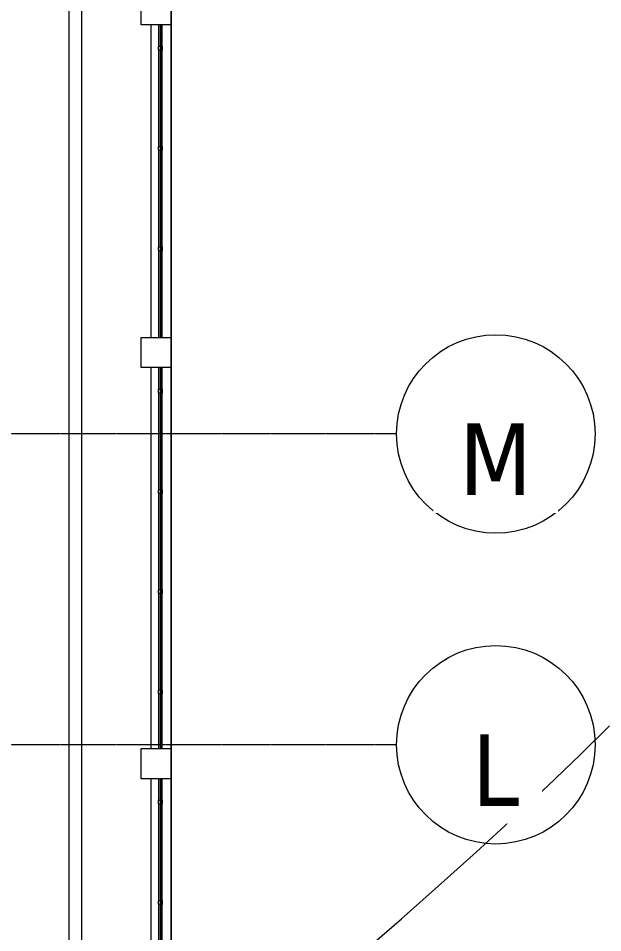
# Model space of a CAD drawing. Header units: millimetres. Extents: x -24439 to 198341, y -52871 to 149926.
# Drawn here: x 133276 to 139109, y 68062 to 77183 of the extents above; entities that cross this region are included whole.
import ezdxf

# ---------------------------------------------------------------- set-up
doc = ezdxf.new("R2010")
doc.units = ezdxf.units.MM
for name, pattern in [('Double dash', [41.999998, 12, -6, 6, -6, 6, -6]), ('Grid Line', [22.225, 12.7, -3.175, 3.175, -3.175]), ('NET VAN', [1.06, 0.53, -0.53])]:
    doc.linetypes.add(name, pattern=pattern)
for name, color, linetype, lineweight in [('A-DETL-GENF-2', 9, 'NET VAN', 9), ('A-FLOR', 192, 'Continuous', 9), ('A-FLOR-HRAL', 11, 'Continuous', 9), ('A-WALL', 113, 'Continuous', 9), ('C-PROP-LINE', 91, 'Double dash', 18), ('G-IMPT-1', 9, 'Continuous', 9), ('S-COLS', 52, 'Continuous', 9), ('S-GRID-1', 1, 'Grid Line', 9), ('S-GRID-IDEN', 1, 'Continuous', 9)]:
    doc.layers.add(name, color=color, linetype=linetype, lineweight=lineweight)
doc.styles.add('Tahoma_B', font='tahomabd_0.ttf', dxfattribs={"height": 715})
pattern_1 = [(180, (609.6, 0), (-2e-15, 13), []), (90, (609.6, 0), (76, -5e-15), [])]

# ---------------------------------------------------------------- blocks, each defined once
blk = doc.blocks.new('NBS_CLDPhysicalSecuritySystems_MtlMeshPnlFncngSym_CLDModsecSecurusS3_InfillPanel - NBS_CLDPhysicalSecuritySystems_MtlMeshPnlFncngSym_CLDModsecSecurusS2_InfillPanel-2369468-TKCS_MB ĐỊNH VỊ CAO ĐỘ THIẾT KẾ')
at = {"layer": 'A-FLOR-HRAL'}
h = blk.add_hatch(dxfattribs=at)
h.set_pattern_fill('FP_7', color=256, style=0, pattern_type=2)
h.set_pattern_definition(pattern_1)
h.paths.add_polyline_path([(3120, 6), (0, 6), (0, -6), (3120, -6)])
for p, q in [((0, 6), (3120, 6)), ((214, 11), (254, 11)), ((214, 6), (214, 11)), ((254, 6), (214, 6)), ((254, 11), (254, 6)), ((1214, 11), (1254, 11)), ((1214, 6), (1214, 11)), ((1254, 6), (1214, 6)), ((1254, 11), (1254, 6)), ((2214, 11), (2254, 11)), ((2214, 6), (2214, 11)), ((2254, 6), (2214, 6)), ((2254, 11), (2254, 6)), ((3120, -6), (0, -6)), ((0, -27), (218, -27)), ((214, -6), (254, -6)), ((214, -23), (214, -6)), ((250, -27), (218, -27)), ((250, -27), (1218, -27)), ((254, -6), (254, -23)), ((1214, -6), (1254, -6)), ((1214, -23), (1214, -6)), ((1250, -27), (1218, -27)), ((1250, -27), (2218, -27)), ((1254, -6), (1254, -23)), ((2214, -6), (2254, -6)), ((2214, -23), (2214, -6)), ((2250, -27), (2218, -27)), ((2250, -27), (3120, -27)), ((2254, -6), (2254, -23))]:
    blk.add_line(p, q, dxfattribs=at)
for centre, start, end in [((218, -23), 180, 270), ((250, -23), 270, 0), ((1218, -23), 180, 270), ((1250, -23), 270, 0), ((2218, -23), 180, 270), ((2250, -23), 270, 0)]:
    blk.add_arc(centre, 4, start, end, dxfattribs=at)
blk = doc.blocks.new('NBS_CLDPhysicalSecuritySystems_MtlMeshPnlFncngSym_CLDModsecSecurusS3_InfillPanel - NBS_CLDPhysicalSecuritySystems_MtlMeshPnlFncngSym_CLDModsecSecurusS2_InfillPanel-V174-TKCS_MB ĐỊNH VỊ CAO ĐỘ THIẾT KẾ')
at = {"layer": 'A-FLOR-HRAL'}
h = blk.add_hatch(dxfattribs=at)
h.set_pattern_fill('FP_7', color=256, style=0, pattern_type=2)
h.set_pattern_definition(pattern_1)
h.paths.add_polyline_path([(3800, 6), (0, 6), (0, -6), (3800, -6)])
for p, q in [((0, 6), (3800, 6)), ((214, 11), (254, 11)), ((214, 6), (214, 11)), ((254, 6), (214, 6)), ((254, 11), (254, 6)), ((1214, 11), (1254, 11)), ((1214, 6), (1214, 11)), ((1254, 6), (1214, 6)), ((1254, 11), (1254, 6)), ((2214, 11), (2254, 11)), ((2214, 6), (2214, 11)), ((2254, 6), (2214, 6)), ((2254, 11), (2254, 6)), ((3214, 11), (3254, 11)), ((3214, 6), (3214, 11)), ((3254, 6), (3214, 6)), ((3254, 11), (3254, 6)), ((3800, -6), (0, -6)), ((0, -27), (218, -27)), ((214, -6), (254, -6)), ((214, -23), (214, -6)), ((250, -27), (218, -27)), ((250, -27), (1218, -27)), ((254, -6), (254, -23)), ((1214, -6), (1254, -6)), ((1214, -23), (1214, -6)), ((1250, -27), (1218, -27)), ((1250, -27), (2218, -27)), ((1254, -6), (1254, -23)), ((2214, -6), (2254, -6)), ((2214, -23), (2214, -6)), ((2250, -27), (2218, -27)), ((2250, -27), (3218, -27)), ((2254, -6), (2254, -23)), ((3214, -6), (3254, -6)), ((3214, -23), (3214, -6)), ((3250, -27), (3218, -27)), ((3250, -27), (3800, -27)), ((3254, -6), (3254, -23))]:
    blk.add_line(p, q, dxfattribs=at)
for centre, start, end in [((218, -23), 180, 270), ((250, -23), 270, 0), ((1218, -23), 180, 270), ((1250, -23), 270, 0), ((2218, -23), 180, 270), ((2250, -23), 270, 0), ((3218, -23), 180, 270), ((3250, -23), 270, 360)]:
    blk.add_arc(centre, 4, start, end, dxfattribs=at)
blk = doc.blocks.new('Family - ___-1476882-TKCS_MB ĐỊNH VỊ CAO ĐỘ THIẾT KẾ')
at = {"layer": 'C-PROP-LINE'}
blk.add_line((134801.5, 77418.4), (134801.5, 7888.2), dxfattribs=at)
blk = doc.blocks.new('NCV_TKCS_251209_TONG THE HIEN TRANG SAN DUONG - NCV_TKCS_HIEN TRANG_251209a_dwg-1612995-TKCS_MB ĐỊNH VỊ CAO ĐỘ THIẾT KẾ')
at = {"layer": 'G-IMPT-1', "flags": 128}
blk.add_lwpolyline([(563605179.5, 1145050129.6), (563605420.3, 1145050513.3), (563605679.4, 1145050930.9), (563605943.7, 1145051363.9), (563606200.3, 1145051793.7), (563606438.6, 1145052204.7), (563606656.5, 1145052592.1), (563606854.1, 1145052954.2)], dxfattribs=at)
blk.add_lwpolyline([(563620038.2, 1144994014.5), (563599985.9, 1145060590.2), (563591264.5, 1145065274), (563500590.2, 1145037963.3), (563495906.4, 1145029241.9), (563515958.7, 1144962666.2)], close=True, dxfattribs=at)
blk = doc.blocks.new('NCV_TKCS_251209_TONG THE HIEN TRANG SAN DUONG - NCV_TKCS_251209_TONG THE HIEN TRANG SAN DUONG-1605292-TKCS_MB ĐỊNH VỊ CAO ĐỘ THIẾT KẾ')
at = {"rotation": 343.2379237072182}
blk.add_blockref('NCV_TKCS_251209_TONG THE HIEN TRANG SAN DUONG - NCV_TKCS_HIEN TRANG_251209a_dwg-1612995-TKCS_MB ĐỊNH VỊ CAO ĐỘ THIẾT KẾ', (-869777547.7, -933796958.8), dxfattribs=at)
blk = doc.blocks.new('Grid - M_Grid Head - Circle-353313-TKCS_MB ĐỊNH VỊ CAO ĐỘ THIẾT KẾ')
at = {"layer": 'S-GRID-IDEN'}
blk.add_circle((0, 0), 4.5, dxfattribs=at)

msp = doc.modelspace()

# ---------------------------------------------------------------- linework, layer by layer
at = {"layer": 'A-FLOR'}
for p, q in [((133911.5, 62086.3), (133911.5, 77756.8)), ((133781.5, 77703), (133781.5, 62086.3)), ((134601.5, 73998.2), (134601.5, 77118.2)), ((134601.5, 69898.2), (134601.5, 73698.2)), ((134601.5, 65798.2), (134601.5, 69598.2))]:
    msp.add_line(p, q, dxfattribs=at)
at = {"layer": 'A-WALL'}
for p, q in [((134601.6, 73998.2), (134601.6, 77118.2)), ((134801.6, 77118.2), (134801.6, 73998.2)), ((134601.6, 69898.2), (134601.6, 73698.2)), ((134801.6, 73698.2), (134801.6, 69898.2)), ((134601.6, 65798.2), (134601.6, 69598.2)), ((134801.6, 69598.2), (134801.6, 65798.2))]:
    msp.add_line(p, q, dxfattribs=at)
at = {"layer": 'S-COLS'}
for p, q in [((134801.6, 77418.2), (134801.6, 77118.2)), ((134501.6, 77118.2), (134501.6, 77294)), ((134801.6, 77118.2), (134501.6, 77118.2)), ((134501.6, 73998.2), (134801.6, 73998.2)), ((134501.6, 73698.2), (134501.6, 73998.2)), ((134801.6, 73998.2), (134801.6, 73698.2)), ((134801.6, 73698.2), (134501.6, 73698.2)), ((134501.6, 69898.2), (134801.6, 69898.2)), ((134501.6, 69598.2), (134501.6, 69898.2)), ((134801.6, 69898.2), (134801.6, 69598.2)), ((134801.6, 69598.2), (134501.6, 69598.2))]:
    msp.add_line(p, q, dxfattribs=at)
at = {"layer": 'S-GRID-1'}
for p, q in [((137051.8, 73036.9), (131551.8, 73036.9)), ((137051.8, 69936.9), (131551.8, 69936.9))]:
    msp.add_line(p, q, dxfattribs=at)

# ---------------------------------------------------------------- block references
at = {"layer": 'A-DETL-GENF-2'}
msp.add_blockref('NCV_TKCS_251209_TONG THE HIEN TRANG SAN DUONG - NCV_TKCS_251209_TONG THE HIEN TRANG SAN DUONG-1605292-TKCS_MB ĐỊNH VỊ CAO ĐỘ THIẾT KẾ', (26103.5, 9888.2), dxfattribs=at)
at = {"layer": 'A-FLOR-HRAL', "rotation": 270.0000000000001}
for name, p in [('NBS_CLDPhysicalSecuritySystems_MtlMeshPnlFncngSym_CLDModsecSecurusS3_InfillPanel - NBS_CLDPhysicalSecuritySystems_MtlMeshPnlFncngSym_CLDModsecSecurusS2_InfillPanel-2369468-TKCS_MB ĐỊNH VỊ CAO ĐỘ THIẾT KẾ', (134701.6, 77118.2)), ('NBS_CLDPhysicalSecuritySystems_MtlMeshPnlFncngSym_CLDModsecSecurusS3_InfillPanel - NBS_CLDPhysicalSecuritySystems_MtlMeshPnlFncngSym_CLDModsecSecurusS2_InfillPanel-V174-TKCS_MB ĐỊNH VỊ CAO ĐỘ THIẾT KẾ', (134701.6, 73698.2)), ('NBS_CLDPhysicalSecuritySystems_MtlMeshPnlFncngSym_CLDModsecSecurusS3_InfillPanel - NBS_CLDPhysicalSecuritySystems_MtlMeshPnlFncngSym_CLDModsecSecurusS2_InfillPanel-V174-TKCS_MB ĐỊNH VỊ CAO ĐỘ THIẾT KẾ', (134701.6, 69598.2))]:
    msp.add_blockref(name, p, dxfattribs=at)
at = {"layer": 'C-PROP-LINE'}
msp.add_blockref('Family - ___-1476882-TKCS_MB ĐỊNH VỊ CAO ĐỘ THIẾT KẾ', (0, 0), dxfattribs=at)
at = {"layer": 'S-GRID-IDEN', "xscale": 219.9999999999998, "yscale": 219.9999999999998, "zscale": 219.9999999999998, "rotation": 89.9999999999998}
for p in [(138041.8, 73036.9), (138041.8, 69936.9)]:
    msp.add_blockref('Grid - M_Grid Head - Circle-353313-TKCS_MB ĐỊNH VỊ CAO ĐỘ THIẾT KẾ', p, dxfattribs=at)

# ---------------------------------------------------------------- next in the draw order: texts
at = {"layer": 'S-GRID-IDEN', "char_height": 715, "attachment_point": 5, "line_spacing_factor": 0.996129, "style": 'Tahoma_B', "bg_fill": 3, "box_fill_scale": 1.25, "bg_fill_color": 256, "bg_fill_true_color": 13158600, "bg_fill_transparency": 0}
for s, insert, width in [('\\pt2793.99835,5587.9967,8382.0022,11176.00055,13969.9989,16763.99725,19558.00275,22352.0011,25145.99945,27939.9978,30734.0033,33528.00165,36322,39115.99835,41909.9967,44704.0022,47498.00055,50291.9989,53085.99725,55880.00275,58674.0011,61467.99945,64261.9978,67056.0033,69850.00165,72644,75437.99835,78231.9967,81026.0022,83820.00055,86613.9989,89407.99725;M', (138039.8, 72784.8), 888.8), ('\\pt2793.99835,5587.9967,8382.0022,11176.00055,13969.9989,16763.99725,19558.00275,22352.0011,25145.99945,27939.9978,30734.0033,33528.00165,36322,39115.99835,41909.9967,44704.0022,47498.00055,50291.9989,53085.99725,55880.00275,58674.0011,61467.99945,64261.9978,67056.0033,69850.00165,72644,75437.99835,78231.9967,81026.0022,83820.00055,86613.9989,89407.99725;L', (138039.8, 69684.9), 567.6)]:
    msp.add_mtext(s, dxfattribs=dict(at, insert=insert, width=width))

doc.saveas('drawing.dxf')
